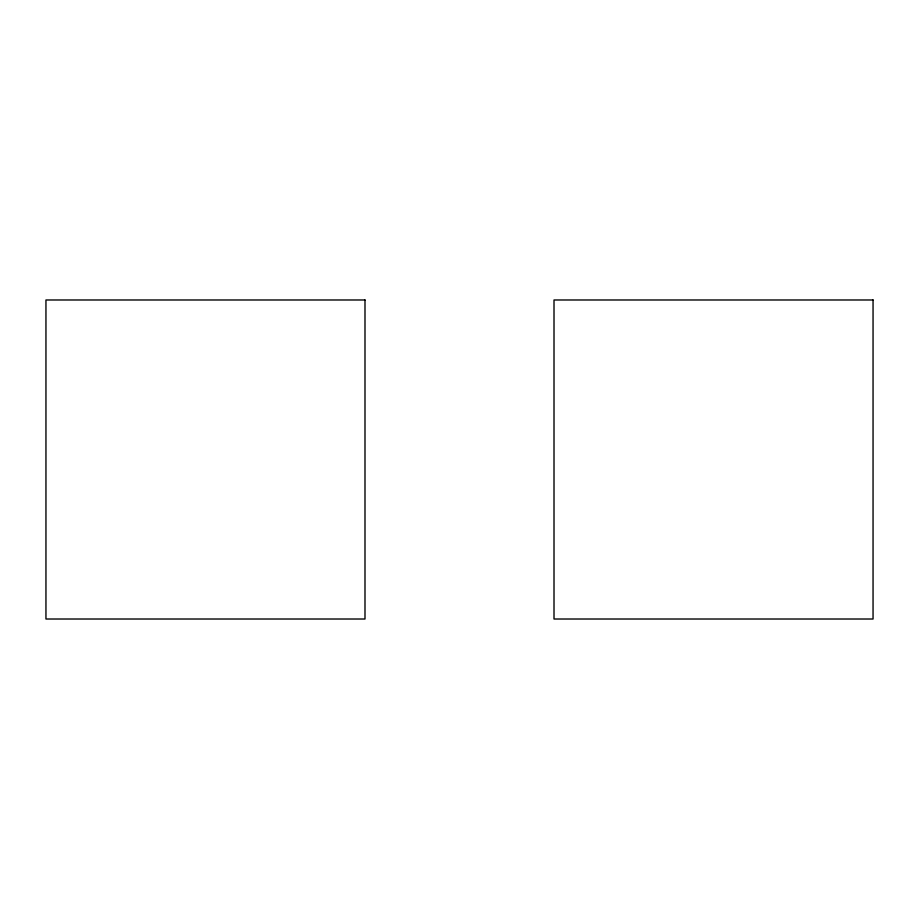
<?xml version="1.0" encoding="UTF-8"?>
<svg xmlns="http://www.w3.org/2000/svg" width="919" height="919" viewBox="0 0 919 919"><rect width="100%" height="100%" fill="white"/><g stroke="black" fill="none" stroke-linecap="round" stroke-linejoin="round"><path stroke-width="1.38" d="M364.992 299.985L45.95 299.985L45.95 619.015L364.992 619.015L364.992 299.985M873.05 299.985L554.008 299.985L554.008 619.015L873.05 619.015L873.05 299.985"/></g></svg>
